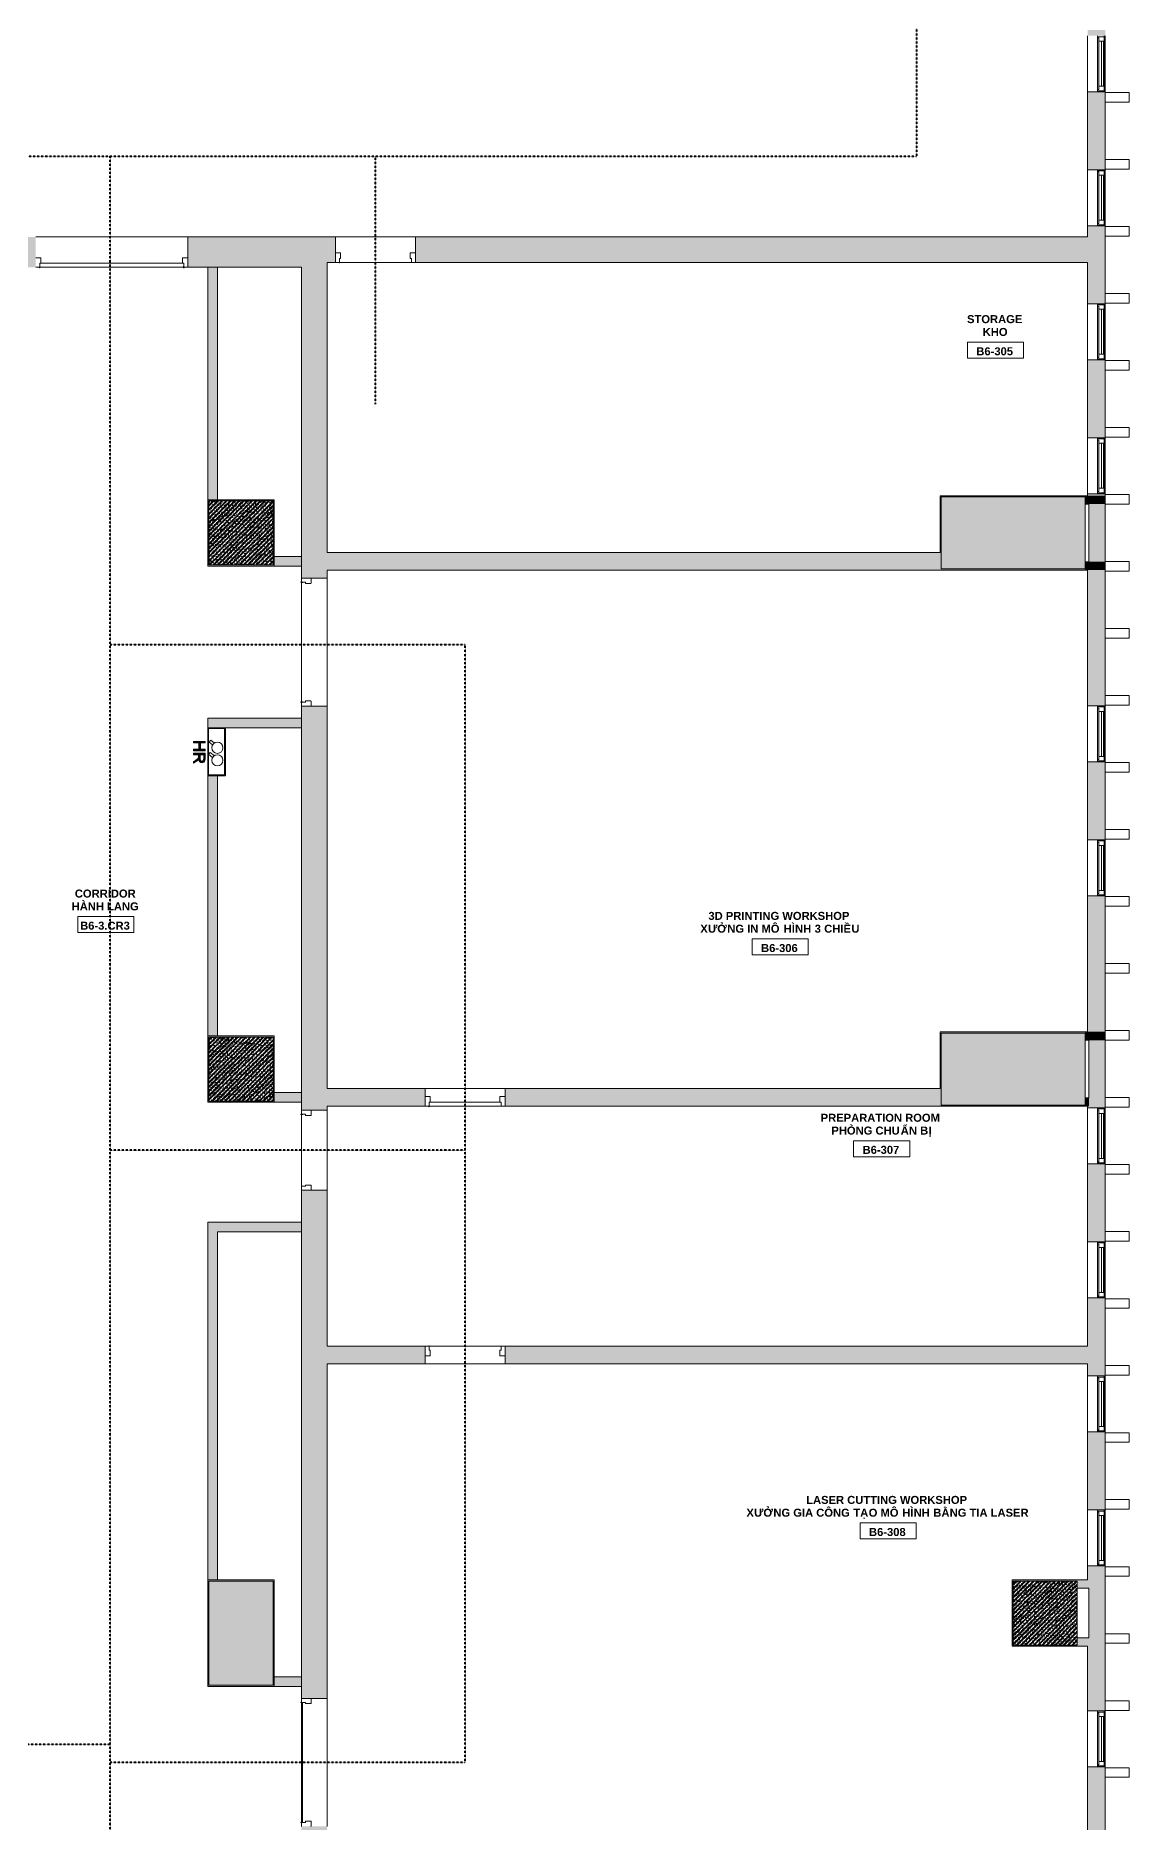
# Model space of a CAD drawing. Header units: millimetres. Extents: x -31340 to 17660, y 19597 to 75297.
# Drawn here: x 3995 to 17660, y 31333 to 53661 of the extents above; entities that cross this region are included whole.
import ezdxf

# ---------------------------------------------------------------- set-up
doc = ezdxf.new("R2010")
doc.units = ezdxf.units.MM
doc.linetypes.add('Dash', pattern=[6.35, 3.175, -3.175])
doc.linetypes.add('dash 1-1', pattern=[2, 1, -1])
for name, color, linetype, lineweight in [('A-AREA-IDEN', 2, 'Continuous', 9), ('A-DETL', 90, 'Continuous', 5), ('A-DOOR', 31, 'Continuous', 5), ('A-FLOR', 192, 'Continuous', 5), ('A-GLAZ', 151, 'Continuous', 5), ('A-GLAZ-CWMG', 51, 'Continuous', 5), ('A-GLAZ-HDLN', 1, 'Dash', 5), ('A-WALL', 113, 'Continuous', 5), ('A-WALL-PATT', 111, 'Continuous', 5), ('P-SANR-FIXT', 6, 'Continuous', 5), ('S-COLS', 52, 'Continuous', 5)]:
    doc.layers.add(name, color=color, linetype=linetype, lineweight=lineweight)
doc.styles.add('Arial_B', font='arialbd.ttf', dxfattribs={"height": 100})
doc.styles.add('Arial_B_1', font='arialbd.ttf', dxfattribs={"height": 100})
pattern_1 = [(50, (0, 0), (63.763904, -5.57885), [6.668, -73.343]), (355, (0, 0), (-12.334876, 66.86951), [5.334, -58.674]), (100.451, (5.314, -0.465), (51.43036, 61.29098), [5.667, -62.332]), (46.184, (0, 17.78), (94.87722, -14.71484), [10.001, -110.014]), (96.636, (7.91, 16.55), (83.09115, 86.5993), [8.5, -93.497]), (351.184, (0, 17.78), (83.09204, 86.59928), [8.001, -88.011]), (21, (8.89, 13.335), (53.064487, -35.792726), [6.667, -73.342]), (326, (8.89, 13.335), (21.63066, 64.46546), [5.334, -58.674]), (71.451, (13.31, 10.35), (74.69646, 28.67237), [5.667, -62.332]), (37.5, (0, 0), (1.080413, 29.594271), [1.676, -56.286, 1.676, -57.887, -58.896]), (37.5, (0, 0), (1.080413, 29.594271), [-117.526, 1.676, -57.22]), (7.5, (0, 0), (23.386368, 35.063507), [1.676, -32.283, 1.676, -54.953, -22.447]), (7.5, (0, 0), (23.386368, 35.063507), [-90.589, 1.676, -20.771]), (327.5, (-19.825, 0), (47.456567, -2.005468), [1.676, -20.549, 1.676, -67.666, -92.011]), (327.5, (-19.825, 0), (47.456567, -2.005468), [-91.567, 1.676, -90.335]), (317.5, (-28.715, 0), (51.844948, 8.89904), [1.676, -27.216, 1.676, -44.374, -65.342]), (317.5, (-28.715, 0), (51.844948, 8.89904), [-74.943, 1.676, -63.665]), (45, (0, 0), (-26.715908, 26.715908), []), (45, (0, 10.89), (-26.715908, 26.715908), [])]

# ---------------------------------------------------------------- blocks, each defined once
blk = doc.blocks.new('M_Concrete-Square-Column - C1 - 800 X 800-V3-3rd Traffic Floor Plan - Pedestrian')
at = {"layer": 'S-COLS'}
h = blk.add_hatch(dxfattribs=at)
h.set_pattern_fill('FP_6', color=256, style=0, pattern_type=2)
h.set_pattern_definition([(50, (-16610.066, -33947), (63.763904, -5.57885), [6.667, -73.342]), (355, (-16610.066, -33947), (-12.33488, 66.86951), [5.334, -58.674]), (100.451, (-16604.75, -33947.465), (51.43036, 61.29098), [5.667, -62.332]), (46.184, (-16610.066, -33929.22), (94.87722, -14.71484), [10.001, -110.014]), (96.636, (-16602.16, -33930.45), (83.09115, 86.5993), [8.5, -93.497]), (351.184, (-16610.07, -33929.22), (83.09204, 86.59928), [8.001, -88.011]), (21, (-16601.176, -33933.665), (53.06449, -35.792726), [6.667, -73.342]), (326, (-16601.176, -33933.665), (21.63066, 64.46546), [5.334, -58.674]), (71.451, (-16596.754, -33936.65), (74.69646, 28.67237), [5.667, -62.332]), (37.5, (-16610.066, -33947), (1.080413, 29.594271), [1.676, -56.286, 1.676, -57.887, -58.896]), (37.5, (-16610.066, -33947), (1.080413, 29.594271), [-117.526, 1.676, -57.22]), (7.5, (-16610.066, -33947), (23.386368, 35.063507), [1.676, -32.283, 1.676, -54.953, -22.447]), (7.5, (-16610.066, -33947), (23.386368, 35.063507), [-90.589, 1.676, -20.771]), (327.5, (-16629.89, -33947), (47.456567, -2.005468), [1.676, -20.549, 1.676, -67.666, -92.012]), (327.5, (-16629.89, -33947), (47.456567, -2.005468), [-91.567, 1.676, -90.335]), (317.5, (-16638.78, -33947), (51.844948, 8.89904), [1.676, -27.216, 1.676, -44.374, -65.341]), (317.5, (-16638.78, -33947), (51.844948, 8.89904), [-74.943, 1.676, -63.665]), (45, (-16610.066, -33947), (-26.716616, 26.716616), []), (45, (-16610.066, -33936.11), (-26.716616, 26.716616), [])])
h.paths.add_polyline_path([(400, -400), (400, 400), (-400, 400), (-400, -400)])
at = {"layer": 'S-COLS', "lineweight": 15}
for p, q in [((400, 400), (-400, 400)), ((-400, 400), (-400, -400)), ((400, -400), (400, 400)), ((-400, -400), (400, -400))]:
    blk.add_line(p, q, dxfattribs=at)
blk = doc.blocks.new('DP3-D103 - DP3-D103-10367628-3rd Traffic Floor Plan - Pedestrian')
at = {"layer": 'A-DOOR'}
for p, q in [((-497, 10), (-438, 10)), ((-435, 7), (-435, -57)), ((435, -57), (435, 7)), ((438, 10), (497, 10)), ((-453, -110), (-497, -110)), ((-450, -63), (-450, -107)), ((-438, -60), (-447, -60)), ((447, -60), (438, -60)), ((447, -94), (447, -113)), ((450, -94), (447, -94)), ((450, -94), (450, -63)), ((450, -108), (450, -94)), ((497, -110), (453, -110))]:
    blk.add_line(p, q, dxfattribs=at)
for centre, radius, start, end in [((-497, 7), 3, 90, 180), ((-497, 7), 3, 90, 180), ((-438, 7), 3, 0, 90), ((-438, 7), 3, 0, 90), ((438, 7), 3, 90, 180), ((438, 7), 3, 90, 180), ((497, 7), 3, 0, 90), ((497, 7), 3, 0, 90), ((-497, -107), 3, 179.9639, 270), ((-497, -107), 3, 179.9639, 218.5508), ((-497, -107), 3, 231.4131, 270), ((-453, -107), 3, 270, 360), ((-453, -107), 3, 270, 0), ((-447, -63), 3, 90, 180), ((-438, -57), 3, 270, 0), ((-438, -57), 3, 270, 0), ((438, -57), 3, 180, 270), ((438, -57), 3, 180, 270), ((447, -63), 3, 0, 90), ((450, -113), 3, 180, 69.3211), ((450, -113), 3, 238.6638, 311.9935), ((450, -113), 3, 238.6638, 311.9935), ((450, -113), 3, 238.6638, 311.9935), ((450, -113), 3, 238.6638, 311.9935), ((450, -113), 3, 238.6638, 311.9935), ((450, -113), 3, 238.6638, 311.9935), ((450, -113), 3, 238.6638, 311.9935), ((453, -107), 3, 180, 270), ((453, -107), 3, 180, 270), ((452, -108), 2.19, 183.0662, 239.0753), ((497, -107), 3, 270, 0.0361), ((497, -107), 3, 270, 308.5869), ((497, -107), 3, 321.4492, 0.0361)]:
    blk.add_arc(centre, radius, start, end, dxfattribs=at)
blk = doc.blocks.new('DP3-D103 - DP3-D103-10367627-3rd Traffic Floor Plan - Pedestrian')
at = {"layer": 'A-DOOR'}
for p, q in [((-453, 110), (-497, 110)), ((-450, 63), (-450, 107)), ((-438, 60), (-447, 60)), ((-435, -7), (-435, 57)), ((435, 57), (435, -7)), ((447, 60), (438, 60)), ((447, 113), (447, 94)), ((447, 94), (450, 94)), ((450, 94), (450, 108)), ((450, 94), (450, 63)), ((497, 110), (453, 110)), ((-497, -10), (-438, -10)), ((438, -10), (497, -10))]:
    blk.add_line(p, q, dxfattribs=at)
for centre, radius, start, end in [((-497, 107), 3, 90, 180.0361), ((-497, 107), 3, 141.4492, 180.0361), ((-497, 107), 3, 90, 128.5869), ((-453, 107), 3, 0, 90), ((-453, 107), 3, 360, 90), ((-447, 63), 3, 180, 270), ((-438, 57), 3, 360, 90), ((-438, 57), 3, 360, 90), ((438, 57), 3, 90, 180), ((438, 57), 3, 90, 180), ((450, 113), 3, 290.6789, 180), ((447, 63), 3, 270, 360), ((450, 113), 3, 48.0065, 121.3362), ((450, 113), 3, 48.0065, 121.3362), ((450, 113), 3, 48.0065, 121.3362), ((450, 113), 3, 48.0065, 121.3362), ((450, 113), 3, 48.0065, 121.3362), ((450, 113), 3, 48.0065, 121.3362), ((450, 113), 3, 48.0065, 121.3362), ((452, 108), 2.19, 120.9247, 176.9338), ((453, 107), 3, 90, 180), ((453, 107), 3, 90, 180), ((497, 107), 3, 359.9639, 90), ((497, 107), 3, 51.4131, 90), ((497, 107), 3, 359.9639, 38.5508), ((-497, -7), 3, 180, 270), ((-497, -7), 3, 180, 270), ((-438, -7), 3, 270, 360), ((-438, -7), 3, 270, 360), ((438, -7), 3, 180, 270), ((438, -7), 3, 180, 270), ((497, -7), 3, 270, 360), ((497, -7), 3, 270, 0)]:
    blk.add_arc(centre, radius, start, end, dxfattribs=at)
blk = doc.blocks.new('DP3-D102 - DP3-D102a-10885542-3rd Traffic Floor Plan - Pedestrian')
at = {"layer": 'A-DOOR'}
for p, q in [((-453, 160), (-497, 160)), ((-497, 40), (-438, 40)), ((-450, 113), (-450, 157)), ((-438, 110), (-447, 110)), ((-435, 43), (-435, 107)), ((435, 107), (435, 43)), ((447, 110), (438, 110)), ((438, 40), (497, 40)), ((447, 163), (447, 144)), ((447, 144), (450, 144)), ((450, 144), (450, 158)), ((450, 144), (450, 113)), ((497, 160), (453, 160))]:
    blk.add_line(p, q, dxfattribs=at)
for centre, radius, start, end in [((-497, 157), 3, 90, 180.0361), ((-497, 157), 3, 141.4492, 180.0361), ((-497, 43), 3, 180, 270), ((-497, 43), 3, 180, 270), ((-497, 157), 3, 90, 128.5869), ((-453, 157), 3, 0, 90), ((-453, 157), 3, 360, 90), ((-447, 113), 3, 180, 270), ((-438, 107), 3, 360, 90), ((-438, 107), 3, 360, 90), ((-438, 43), 3, 270, 360), ((-438, 43), 3, 270, 360), ((438, 107), 3, 90, 180), ((438, 107), 3, 90, 180), ((438, 43), 3, 180, 270), ((438, 43), 3, 180, 270), ((450, 163), 3, 290.6789, 180), ((447, 113), 3, 270, 360), ((450, 163), 3, 48.0065, 121.3362), ((450, 163), 3, 48.0065, 121.3362), ((450, 163), 3, 48.0065, 121.3362), ((450, 163), 3, 48.0065, 121.3362), ((450, 163), 3, 48.0065, 121.3362), ((450, 163), 3, 48.0065, 121.3362), ((450, 163), 3, 48.0065, 121.3362), ((452, 158), 2.19, 120.9247, 176.9338), ((453, 157), 3, 90, 180), ((453, 157), 3, 90, 180), ((497, 157), 3, 359.9639, 90), ((497, 157), 3, 51.4131, 90), ((497, 43), 3, 270, 360), ((497, 43), 3, 270, 0), ((497, 157), 3, 359.9639, 38.5508)]:
    blk.add_arc(centre, radius, start, end, dxfattribs=at)
blk = doc.blocks.new('VGU_CLUSTER_W1A - W2A - W3A - W4 - W5C - W6 - VGU_CLUSTER_W1A-8561551-3rd Traffic Floor Plan - Pedestrian')
at = {"layer": 'A-GLAZ', "lineweight": 9}
for p, q in [((-337, 95), (-350, 95)), ((-350, 12), (-337, 12)), ((-337, 95), (-337, 12)), ((-281, 95), (-337, 95)), ((-337, 12), (-337, 95)), ((-337, 12), (-322, 12)), ((-322, 12), (-322, 28)), ((-322, 28), (-281, 28)), ((-281, 28), (-281, 95)), ((281, 88), (-281, 88)), ((-281, 88), (-281, 63)), ((-281, 63), (281, 63)), ((337, 95), (281, 95)), ((281, 95), (281, 28)), ((281, 63), (281, 88)), ((281, 28), (322, 28)), ((322, 28), (322, 12)), ((322, 12), (337, 12)), ((337, 12), (337, 95)), ((350, 95), (337, 95)), ((337, 95), (337, 12)), ((337, 12), (350, 12))]:
    blk.add_line(p, q, dxfattribs=at)
at = {"layer": 'A-GLAZ'}
for p, q in [((-322, 12), (322, 12)), ((281, 95), (-281, 95)), ((-281, 28), (281, 28))]:
    blk.add_line(p, q, dxfattribs=at)
at = {"layer": 'A-GLAZ-HDLN'}
for p in [(-13, 12), (13, 12)]:
    blk.add_line(p, (0, 12), dxfattribs=at)
blk = doc.blocks.new('DP3-DF203 - DP3-DF203a-10885531-3rd Traffic Floor Plan - Pedestrian')
at = {"layer": 'A-DOOR'}
for p, q in [((-797, -40), (-738, -40)), ((-753, -160), (-797, -160)), ((-750, -113), (-750, -144)), ((-747, -144), (-750, -144)), ((-750, -144), (-750, -158)), ((-738, -110), (-747, -110)), ((-747, -163), (-747, -144)), ((-735, -43), (-735, -107)), ((735, -107), (735, -43)), ((738, -40), (797, -40)), ((747, -110), (738, -110)), ((747, -144), (747, -163)), ((750, -144), (747, -144)), ((750, -144), (750, -113)), ((750, -158), (750, -144)), ((797, -160), (753, -160))]:
    blk.add_line(p, q, dxfattribs=at)
for centre, radius, start, end in [((-797, -43), 3, 90, 180), ((-797, -43), 3, 90, 180), ((-797, -157), 3, 179.9639, 270), ((-797, -157), 3, 179.9639, 218.5508), ((-797, -157), 3, 231.4131, 270), ((-753, -157), 3, 270, 360), ((-753, -157), 3, 270, 0), ((-750, -163), 3, 110.6789, 360), ((-750, -163), 3, 228.0065, 301.3362), ((-750, -163), 3, 228.0065, 301.3362), ((-750, -163), 3, 228.0065, 301.3362), ((-750, -163), 3, 228.0065, 301.3362), ((-750, -163), 3, 228.0065, 301.3362), ((-750, -163), 3, 228.0065, 301.3362), ((-750, -163), 3, 228.0065, 301.3362), ((-752, -158), 2.19, 300.9247, 356.9338), ((-747, -113), 3, 90, 180), ((-738, -43), 3, 0, 90), ((-738, -43), 3, 0, 90), ((-738, -107), 3, 270, 0), ((-738, -107), 3, 270, 0), ((738, -43), 3, 90, 180), ((738, -43), 3, 90, 180), ((738, -107), 3, 180, 270), ((738, -107), 3, 180, 270), ((747, -113), 3, 0, 90), ((750, -163), 3, 180, 69.3211), ((750, -163), 3, 238.6638, 311.9935), ((750, -163), 3, 238.6638, 311.9935), ((750, -163), 3, 238.6638, 311.9935), ((750, -163), 3, 238.6638, 311.9935), ((750, -163), 3, 238.6638, 311.9935), ((750, -163), 3, 238.6638, 311.9935), ((750, -163), 3, 238.6638, 311.9935), ((753, -157), 3, 180, 270), ((753, -157), 3, 180, 270), ((752, -158), 2.19, 183.0662, 239.0753), ((797, -43), 3, 0, 90), ((797, -43), 3, 0, 90), ((797, -157), 3, 270, 0.0361), ((797, -157), 3, 270, 308.5869), ((797, -157), 3, 321.4492, 0.0361)]:
    blk.add_arc(centre, radius, start, end, dxfattribs=at)
blk = doc.blocks.new('DP3-DF104 - DP3-DF104a-10885532-3rd Traffic Floor Plan - Pedestrian')
at = {"layer": 'A-DOOR'}
for p, q in [((-453, 160), (-497, 160)), ((-497, 40), (-438, 40)), ((-450, 113), (-450, 157)), ((-438, 110), (-447, 110)), ((-435, 43), (-435, 107)), ((435, 107), (435, 43)), ((447, 110), (438, 110)), ((438, 40), (497, 40)), ((447, 163), (447, 144)), ((447, 144), (450, 144)), ((450, 144), (450, 158)), ((450, 144), (450, 113)), ((497, 160), (453, 160))]:
    blk.add_line(p, q, dxfattribs=at)
for centre, radius, start, end in [((-497, 157), 3, 90, 180.0361), ((-497, 157), 3, 141.4492, 180.0361), ((-497, 43), 3, 180, 270), ((-497, 43), 3, 180, 270), ((-497, 157), 3, 90, 128.5869), ((-453, 157), 3, 0, 90), ((-453, 157), 3, 360, 90), ((-447, 113), 3, 180, 270), ((-438, 107), 3, 360, 90), ((-438, 107), 3, 360, 90), ((-438, 43), 3, 270, 360), ((-438, 43), 3, 270, 360), ((438, 107), 3, 90, 180), ((438, 107), 3, 90, 180), ((438, 43), 3, 180, 270), ((438, 43), 3, 180, 270), ((450, 163), 3, 290.6789, 180), ((447, 113), 3, 270, 360), ((450, 163), 3, 48.0065, 121.3362), ((450, 163), 3, 48.0065, 121.3362), ((450, 163), 3, 48.0065, 121.3362), ((450, 163), 3, 48.0065, 121.3362), ((450, 163), 3, 48.0065, 121.3362), ((450, 163), 3, 48.0065, 121.3362), ((450, 163), 3, 48.0065, 121.3362), ((452, 158), 2.19, 120.9247, 176.9338), ((453, 157), 3, 90, 180), ((453, 157), 3, 90, 180), ((497, 157), 3, 359.9639, 90), ((497, 157), 3, 51.4131, 90), ((497, 43), 3, 270, 360), ((497, 43), 3, 270, 0), ((497, 157), 3, 359.9639, 38.5508)]:
    blk.add_arc(centre, radius, start, end, dxfattribs=at)
blk = doc.blocks.new('DP3-DF602 - DP3-DF602b-10885535-3rd Traffic Floor Plan - Pedestrian')
at = {"layer": 'A-DOOR'}
for p, q in [((-901, 190), (-950, 190)), ((-950, 70), (-885, 70)), ((-900, 188), (-900, 174)), ((-900, 174), (-897, 174)), ((-900, 140), (-900, 174)), ((-885, 140), (-900, 140)), ((-897, 174), (-897, 193)), ((-885, 70), (-885, 140)), ((900, 140), (885, 140)), ((885, 140), (885, 70)), ((885, 70), (950, 70)), ((897, 193), (897, 174)), ((897, 174), (900, 174)), ((900, 174), (900, 188)), ((900, 174), (900, 140)), ((950, 190), (901, 190))]:
    blk.add_line(p, q, dxfattribs=at)
for centre, radius, start, end in [((-900, 193), 3, 0, 249.3211), ((-900, 193), 3, 58.6638, 131.9935), ((-900, 193), 3, 58.6638, 131.9935), ((-900, 193), 3, 58.6638, 131.9935), ((-900, 193), 3, 58.6638, 131.9935), ((-900, 193), 3, 58.6638, 131.9935), ((-900, 193), 3, 58.6638, 131.9935), ((-900, 193), 3, 58.6638, 131.9935), ((-902, 188), 2.19, 3.0662, 59.0753), ((900, 193), 3, 290.6789, 180), ((900, 193), 3, 48.0065, 121.3362), ((900, 193), 3, 48.0065, 121.3362), ((900, 193), 3, 48.0065, 121.3362), ((900, 193), 3, 48.0065, 121.3362), ((900, 193), 3, 48.0065, 121.3362), ((900, 193), 3, 48.0065, 121.3362), ((900, 193), 3, 48.0065, 121.3362), ((902, 188), 2.19, 120.9247, 176.9338)]:
    blk.add_arc(centre, radius, start, end, dxfattribs=at)
blk = doc.blocks.new('HR AM TUONG 12 - HR-11245544-3rd Traffic Floor Plan - Pedestrian')
at = {"layer": 'P-SANR-FIXT'}
h = blk.add_hatch(color=256, dxfattribs=at)
h.paths.add_polyline_path([(-18, 240), (6, 200), (21, 181), (32, 173), (13, 168), (1, 159), (-7, 146), (-9, 132), (-8, 121), (-3, 110), (4, 101), (13, 96), (42, 92), (106, 92), (106, 240), (88, 240), (88, 175), (65, 175), (55, 176), (46, 179), (36, 189), (21, 211), (3, 240)])
h.paths.add_polyline_path([(9, 133), (13, 146), (25, 154), (46, 157), (88, 157), (88, 110), (42, 110), (27, 112), (17, 117), (11, 124), (9, 132)])
blk.add_hatch(color=256, dxfattribs=at).paths.add_polyline_path([(138, 92), (157, 92), (157, 152), (235, 152), (235, 92), (254, 92), (254, 240), (235, 240), (235, 170), (157, 170), (157, 240), (138, 240), (138, 152)])
at = {"layer": 'P-SANR-FIXT', "color": 7}
for p, q in [((3, 240), (-18, 240)), ((-18, 240), (6, 200)), ((22, 209), (3, 240)), ((106, 240), (88, 240)), ((88, 240), (88, 175)), ((106, 92), (106, 240)), ((157, 240), (138, 240)), ((138, 240), (138, 92)), ((157, 170), (157, 240)), ((254, 240), (235, 240)), ((235, 240), (235, 170)), ((254, 92), (254, 240)), ((-175, 60), (-175, -160)), ((-175, 60), (425, 60)), ((-175, -160), (-175, 60)), ((-165, -150), (-165, 50)), ((-165, 50), (415, 50)), ((-7, 147), (-9, 132)), ((-9, 132), (-8, 121)), ((-8, 121), (-3, 110)), ((1, 159), (-7, 147)), ((-3, 110), (4, 101)), ((13, 168), (1, 159)), ((4, 101), (13, 96)), ((6, 200), (21, 181)), ((9, 133), (13, 146)), ((11, 124), (9, 133)), ((17, 117), (11, 124)), ((32, 173), (13, 168)), ((13, 146), (25, 154)), ((13, 96), (42, 92)), ((27, 112), (17, 117)), ((21, 181), (32, 173)), ((36, 189), (22, 209)), ((25, 154), (46, 157)), ((42, 110), (27, 112)), ((46, 179), (36, 189)), ((88, 110), (42, 110)), ((42, 92), (106, 92)), ((55, 176), (46, 179)), ((46, 157), (88, 157)), ((54, -1), (95, 49)), ((65, 175), (55, 176)), ((88, 175), (65, 175)), ((76, -22), (118, 30)), ((88, 157), (88, 110)), ((118, 30), (95, 49)), ((138, 92), (157, 92)), ((235, 170), (157, 170)), ((157, 92), (157, 152)), ((157, 152), (235, 152)), ((212, -1), (246, 41)), ((233, -22), (269, 21)), ((235, 152), (235, 92)), ((235, 92), (254, 92)), ((269, 21), (246, 41)), ((415, 50), (415, -150)), ((425, -160), (425, 60)), ((425, 60), (425, -160)), ((-175, -160), (425, -160)), ((425, -160), (-175, -160)), ((415, -150), (-165, -150))]:
    blk.add_line(p, q, dxfattribs=at)
for centre in [(18, -60), (175, -60)]:
    blk.add_circle(centre, 70, dxfattribs=at)
blk = doc.blocks.new('Room Tag - Room Tag-8377849-3rd Traffic Floor Plan - Pedestrian')
at = {"layer": 'A-AREA-IDEN'}
for p, q in [((-7, -0.80625), (-7, -4.80625)), ((-7, -0.80625), (7, -0.80625)), ((7, -0.80625), (7, -4.80625)), ((-7, -4.80625), (7, -4.80625))]:
    blk.add_line(p, q, dxfattribs=at)

msp = doc.modelspace()

# ---------------------------------------------------------------- hatches: boundary and pattern name
at = {"layer": 'A-WALL-PATT'}
h = msp.add_hatch(color=256, dxfattribs=at)
h.paths.add_polyline_path([(17140, 47912), (17360, 47912), (17360, 47936), (17140, 47936), (17140, 47935)])
h.paths.add_polyline_path([(17360, 48636), (17360, 49611), (17140, 49611), (17140, 48636)])
h.paths.add_polyline_path([(17140, 50311), (17360, 50311), (17360, 51286), (17140, 51286), (17140, 50827)])
h.paths.add_polyline_path([(17140, 51986), (17360, 51986), (17360, 52961), (17140, 52961), (17140, 52626)])
h.paths.add_polyline_path([(17140, 53661), (17360, 53661), (17360, 53732), (17140, 53732)])
h = msp.add_hatch(color=256, dxfattribs=at)
h.paths.add_polyline_path([(3995, 50767), (3995, 51147), (-3174, 51147), (-3174, 50767), (3745, 50767)])
h.paths.add_polyline_path([(7315, 50767), (7315, 51147), (5895, 51147), (5895, 50767), (7057, 50767)])
h = msp.add_hatch(color=256, dxfattribs=at)
h.paths.add_polyline_path([(15151, 50827), (17140, 50827), (17140, 51147), (8740, 51147), (8740, 50827), (12838, 50827)])
h.paths.add_polyline_path([(7635, 50827), (7740, 50827), (7740, 51147), (7315, 51147), (7315, 50827)])
for points in [[(6265, 47862), (6265, 50767), (6145, 50767), (6145, 47862)], [(6160, 47847), (6975, 47847), (6975, 47862), (6145, 47862), (6145, 47847)], [(6160, 47032), (6160, 47847), (6145, 47847), (6145, 47032)], [(6975, 47032), (6975, 47847), (6960, 47847), (6960, 47032)], [(15310, 47897), (17110, 47897), (17110, 47912), (15295, 47912), (15295, 47897)], [(15310, 46982), (15310, 47897), (15295, 47897), (15295, 46982)], [(17155, 47807), (17360, 47807), (17360, 47912), (17110, 47912), (17110, 47807), (17140, 47807)], [(17360, 47807), (17155, 47807), (17155, 47087), (17360, 47087)], [(7315, 47032), (7315, 47152), (6975, 47152), (6975, 47032), (7057, 47032)], [(15151, 46982), (15295, 46982), (15295, 47202), (7635, 47202), (7635, 46982), (12838, 46982)], [(6960, 47047), (6160, 47047), (6160, 47032), (6960, 47032)], [(17110, 46982), (17110, 46997), (15310, 46997), (15310, 46982)], [(17140, 46982), (17360, 46982), (17360, 47087), (17110, 47087), (17110, 46982)], [(7057, 45012), (7315, 45012), (7315, 45132), (6265, 45132), (6265, 45012), (6365, 45012)], [(6145, 41147), (6975, 41147), (6975, 41162), (6145, 41162)], [(6160, 40332), (6160, 41147), (6145, 41147), (6145, 40332)], [(6975, 40332), (6975, 41147), (6960, 41147), (6960, 40332)], [(15310, 41197), (17110, 41197), (17110, 41212), (15295, 41212), (15295, 41197)], [(15295, 40282), (15310, 40282), (15310, 41197), (15295, 41197), (15295, 40297)], [(17155, 41107), (17360, 41107), (17360, 41212), (17110, 41212), (17110, 41107), (17140, 41107)], [(17360, 40282), (17360, 41107), (17155, 41107), (17155, 40282)], [(6975, 40332), (7315, 40332), (7315, 40452), (6975, 40452)], [(6960, 40347), (6160, 40347), (6160, 40332), (6960, 40332)], [(17110, 40297), (15310, 40297), (15310, 40282), (17110, 40282)], [(17155, 40282), (17155, 40387), (17110, 40387), (17110, 40282), (17140, 40282)], [(6265, 34362), (6265, 38832), (6145, 38832), (6145, 34362)], [(7315, 38712), (7315, 38832), (6265, 38832), (6265, 38712)], [(6960, 34347), (6975, 34347), (6975, 34362), (6145, 34362), (6145, 34347), (6160, 34347)], [(6160, 33032), (6160, 34347), (6145, 34347), (6145, 33032)], [(6975, 33032), (6975, 34347), (6960, 34347), (6960, 33032)], [(16210, 34347), (17010, 34347), (17010, 34362), (16195, 34362), (16195, 34347)], [(16195, 33532), (16210, 33532), (16210, 34347), (16195, 34347), (16195, 33547)], [(17360, 34257), (17360, 34362), (17010, 34362), (17010, 34257), (17155, 34257)], [(17155, 33637), (17360, 33637), (17360, 34257), (17155, 34257), (17155, 33862)], [(17010, 33532), (17010, 33547), (16210, 33547), (16210, 33532)], [(17140, 33532), (17360, 33532), (17360, 33637), (17010, 33637), (17010, 33532)], [(6960, 33047), (6160, 33047), (6160, 33032), (6960, 33032)], [(7057, 33032), (7315, 33032), (7315, 33152), (6975, 33152), (6975, 33032)]]:
    msp.add_hatch(color=256, dxfattribs=at).paths.add_polyline_path(points)
h = msp.add_hatch(color=256, dxfattribs=at)
h.paths.add_polyline_path([(7635, 30917), (7635, 31282), (7315, 31282), (7315, 30917)])
h.paths.add_polyline_path([(7635, 32882), (7635, 39232), (7315, 39232), (7315, 32882)])
h.paths.add_polyline_path([(7315, 40232), (7635, 40232), (7635, 45282), (7315, 45282), (7315, 40282)])
h.paths.add_polyline_path([(7315, 46882), (7635, 46882), (7635, 50827), (7315, 50827), (7315, 46982)])
h = msp.add_hatch(color=256, dxfattribs=at)
h.paths.add_polyline_path([(17360, 41212), (17360, 42911), (17140, 42911), (17140, 41212)])
h.paths.add_polyline_path([(17140, 43611), (17360, 43611), (17360, 44586), (17140, 44586), (17140, 44417)])
h.paths.add_polyline_path([(17140, 45286), (17360, 45286), (17360, 46982), (17140, 46982), (17140, 46762)])
h = msp.add_hatch(color=256, dxfattribs=at)
h.paths.add_polyline_path([(6265, 41162), (6265, 44412), (6145, 44412), (6145, 41162)])
h.paths.add_polyline_path([(6265, 45012), (6265, 45132), (6145, 45132), (6145, 45012)])
h = msp.add_hatch(color=256, dxfattribs=at)
h.paths.add_polyline_path([(15295, 40282), (15295, 40502), (9860, 40502), (9860, 40282), (15151, 40282)])
h.paths.add_polyline_path([(8860, 40282), (8860, 40502), (7635, 40502), (7635, 40282), (8791, 40282)])
h = msp.add_hatch(color=256, dxfattribs=at)
h.paths.add_polyline_path([(17360, 34362), (17360, 34536), (17140, 34536), (17140, 34362)])
h.paths.add_polyline_path([(17140, 35236), (17360, 35236), (17360, 36211), (17140, 36211)])
h.paths.add_polyline_path([(17360, 36911), (17360, 37886), (17140, 37886), (17140, 36911)])
h.paths.add_polyline_path([(17360, 38586), (17360, 39561), (17140, 39561), (17140, 38586)])
h.paths.add_polyline_path([(17360, 40261), (17360, 40282), (17140, 40282), (17140, 40261), (17155, 40261)])
h = msp.add_hatch(color=256, dxfattribs=at)
h.paths.add_polyline_path([(15151, 37062), (17140, 37062), (17140, 37282), (9860, 37282), (9860, 37062), (12838, 37062)])
h.paths.add_polyline_path([(8213, 37062), (8860, 37062), (8860, 37282), (7635, 37282), (7635, 37062)])
h = msp.add_hatch(color=256, dxfattribs=at)
h.paths.add_polyline_path([(17155, 27762), (17360, 27762), (17360, 27836), (17140, 27836), (17140, 27762)])
h.paths.add_polyline_path([(17140, 28536), (17360, 28536), (17360, 29511), (17140, 29511)])
h.paths.add_polyline_path([(17360, 30211), (17360, 32024), (17140, 32024), (17140, 30211)])
h.paths.add_polyline_path([(17140, 32724), (17360, 32724), (17360, 33532), (17140, 33532)])
at = {"layer": 'S-COLS'}
h = msp.add_hatch(dxfattribs=at)
h.set_pattern_fill('FP_1', color=256, style=0, pattern_type=2)
h.set_pattern_definition(pattern_1)
h.paths.add_polyline_path([(6960, 47047), (6960, 47847), (6160, 47847), (6160, 47047)])
h = msp.add_hatch(dxfattribs=at)
h.set_pattern_fill('FP_1', color=256, style=0, pattern_type=2)
h.set_pattern_definition(pattern_1)
h.paths.add_polyline_path([(17110, 46997), (17110, 47897), (15310, 47897), (15310, 46997)])
h = msp.add_hatch(dxfattribs=at)
h.set_pattern_fill('FP_1', color=256, style=0, pattern_type=2)
h.set_pattern_definition(pattern_1)
h.paths.add_polyline_path([(6160, 40347), (6960, 40347), (6960, 41147), (6160, 41147), (6160, 40899)])
h = msp.add_hatch(dxfattribs=at)
h.set_pattern_fill('FP_1', color=256, style=0, pattern_type=2)
h.set_pattern_definition(pattern_1)
h.paths.add_polyline_path([(17110, 40297), (17110, 41197), (15310, 41197), (15310, 40297)])
h = msp.add_hatch(dxfattribs=at)
h.set_pattern_fill('FP_1', color=256, style=0, pattern_type=2)
h.set_pattern_definition(pattern_1)
h.paths.add_polyline_path([(6960, 33047), (6960, 34347), (6160, 34347), (6160, 33047)])

# ---------------------------------------------------------------- linework, layer by layer
at = {"layer": 'A-DETL', "linetype": 'dash 1-1', "lineweight": 40}
for p, q in [((15000, 69957), (15000, 52157)), ((-4475, 52157), (15000, 52157)), ((4925, 24757), (4925, 52157)), ((8235, 52157), (8235, 49057)), ((9360, 46047), (4925, 46047)), ((9360, 32085), (9360, 46047)), ((9360, 39732), (4925, 39732)), ((4925, 32305), (-25155, 32305)), ((4925, 32085), (9360, 32085))]:
    msp.add_line(p, q, dxfattribs=at)
at = {"layer": 'A-FLOR'}
for p, q in [((5830, 50817), (4060, 50817)), ((8860, 40502), (9860, 40502)), ((9798, 40332), (8922, 40332)), ((7330, 31335), (7330, 32829))]:
    msp.add_line(p, q, dxfattribs=at)
at = {"layer": 'A-GLAZ-CWMG'}
for p, q in [((17360, 52952), (17360, 52832)), ((17660, 52952), (17360, 52952)), ((17660, 52832), (17660, 52952)), ((17360, 52832), (17660, 52832)), ((17360, 52115), (17360, 51995)), ((17660, 52115), (17360, 52115)), ((17660, 51995), (17660, 52115)), ((17360, 51995), (17660, 51995)), ((17360, 51277), (17360, 51157)), ((17660, 51277), (17360, 51277)), ((17360, 51157), (17660, 51157)), ((17660, 51157), (17660, 51277)), ((17360, 50440), (17360, 50320)), ((17660, 50440), (17360, 50440)), ((17360, 50320), (17660, 50320)), ((17660, 50320), (17660, 50440)), ((17360, 49602), (17360, 49482)), ((17660, 49602), (17360, 49602)), ((17660, 49482), (17660, 49602)), ((17360, 49482), (17660, 49482)), ((17360, 48765), (17360, 48645)), ((17660, 48765), (17360, 48765)), ((17660, 48645), (17660, 48765)), ((17360, 48645), (17660, 48645)), ((17360, 47927), (17360, 47807)), ((17660, 47927), (17360, 47927)), ((17360, 47807), (17660, 47807)), ((17660, 47807), (17660, 47927)), ((17360, 47090), (17360, 46970)), ((17660, 47090), (17360, 47090)), ((17360, 46970), (17660, 46970)), ((17660, 46970), (17660, 47090)), ((17360, 46252), (17360, 46132)), ((17660, 46252), (17360, 46252)), ((17660, 46132), (17660, 46252)), ((17360, 46132), (17660, 46132)), ((17360, 45415), (17360, 45295)), ((17660, 45415), (17360, 45415)), ((17660, 45295), (17660, 45415)), ((17360, 45295), (17660, 45295)), ((17360, 44577), (17360, 44457)), ((17660, 44577), (17360, 44577)), ((17360, 44457), (17660, 44457)), ((17660, 44457), (17660, 44577)), ((17360, 43740), (17360, 43620)), ((17660, 43740), (17360, 43740)), ((17360, 43620), (17660, 43620)), ((17660, 43620), (17660, 43740)), ((17360, 42902), (17360, 42782)), ((17660, 42902), (17360, 42902)), ((17660, 42782), (17660, 42902)), ((17360, 42782), (17660, 42782)), ((17360, 42065), (17360, 41945)), ((17660, 42065), (17360, 42065)), ((17660, 41945), (17660, 42065)), ((17360, 41945), (17660, 41945)), ((17360, 41227), (17360, 41107)), ((17660, 41227), (17360, 41227)), ((17360, 41107), (17660, 41107)), ((17660, 41107), (17660, 41227)), ((17360, 40390), (17360, 40270)), ((17660, 40390), (17360, 40390)), ((17360, 40270), (17660, 40270)), ((17660, 40270), (17660, 40390)), ((17360, 39552), (17360, 39432)), ((17660, 39552), (17360, 39552)), ((17660, 39432), (17660, 39552)), ((17360, 39432), (17660, 39432)), ((17360, 38715), (17360, 38595)), ((17660, 38715), (17360, 38715)), ((17660, 38595), (17660, 38715)), ((17360, 38595), (17660, 38595)), ((17360, 37877), (17360, 37757)), ((17660, 37877), (17360, 37877)), ((17360, 37757), (17660, 37757)), ((17660, 37757), (17660, 37877)), ((17360, 37040), (17360, 36920)), ((17660, 37040), (17360, 37040)), ((17360, 36920), (17660, 36920)), ((17660, 36920), (17660, 37040)), ((17360, 36202), (17360, 36082)), ((17660, 36202), (17360, 36202)), ((17660, 36082), (17660, 36202)), ((17360, 36082), (17660, 36082)), ((17360, 35365), (17360, 35245)), ((17660, 35365), (17360, 35365)), ((17660, 35245), (17660, 35365)), ((17360, 35245), (17660, 35245)), ((17360, 34527), (17360, 34407)), ((17660, 34527), (17360, 34527)), ((17360, 34407), (17660, 34407)), ((17660, 34407), (17660, 34527)), ((17360, 33690), (17360, 33570)), ((17660, 33690), (17360, 33690)), ((17360, 33570), (17660, 33570)), ((17660, 33570), (17660, 33690)), ((17360, 32852), (17360, 32732)), ((17660, 32852), (17360, 32852)), ((17660, 32732), (17660, 32852)), ((17360, 32732), (17660, 32732)), ((17360, 32015), (17360, 31895)), ((17660, 32015), (17360, 32015)), ((17660, 31895), (17660, 32015)), ((17360, 31895), (17660, 31895))]:
    msp.add_line(p, q, dxfattribs=at)
at = {"layer": 'A-WALL'}
for p, q in [((17140, 52961), (17140, 53661)), ((17360, 53661), (17360, 52961)), ((17140, 51286), (17140, 51986)), ((17360, 51986), (17360, 51286)), ((3995, 51147), (5895, 51147)), ((7740, 51147), (8740, 51147)), ((5842, 50767), (4048, 50767)), ((7743, 50827), (7740, 50827)), ((7789, 50827), (7787, 50827)), ((8693, 50827), (7793, 50827)), ((8740, 50827), (8737, 50827)), ((17140, 49611), (17140, 50311)), ((17360, 50311), (17360, 49611)), ((17140, 47936), (17140, 48636)), ((17360, 48636), (17360, 47936)), ((7315, 46879), (7315, 46882)), ((7315, 46833), (7315, 46835)), ((7315, 45335), (7315, 46829)), ((7635, 46882), (7635, 45282)), ((7315, 45329), (7315, 45331)), ((7315, 45282), (7315, 45285)), ((17140, 44586), (17140, 45286)), ((17360, 45286), (17360, 44586)), ((17140, 42911), (17140, 43611)), ((17360, 43611), (17360, 42911)), ((7315, 40229), (7315, 40232)), ((7635, 40232), (7635, 39232)), ((8863, 40282), (8860, 40282)), ((8909, 40282), (8907, 40282)), ((9813, 40282), (8913, 40282)), ((9860, 40282), (9857, 40282)), ((17140, 39561), (17140, 40261)), ((17360, 40261), (17360, 39561)), ((7315, 40183), (7315, 40185)), ((7315, 39279), (7315, 40179)), ((7315, 39232), (7315, 39235)), ((17140, 37886), (17140, 38586)), ((17360, 38586), (17360, 37886)), ((8860, 37282), (8863, 37282)), ((8907, 37282), (8909, 37282)), ((8913, 37282), (9813, 37282)), ((9857, 37282), (9860, 37282)), ((9860, 37062), (8860, 37062)), ((17140, 36211), (17140, 36911)), ((17360, 36911), (17360, 36211)), ((17140, 34536), (17140, 35236)), ((17360, 35236), (17360, 34536)), ((7315, 32879), (7315, 32882)), ((7315, 32833), (7315, 32835)), ((7315, 31335), (7315, 32829)), ((7635, 32882), (7635, 31282)), ((17140, 32024), (17140, 32724)), ((17360, 32724), (17360, 32024))]:
    msp.add_line(p, q, dxfattribs=at)
at = {"layer": 'A-WALL', "lineweight": 15}
for p, q in [((17140, 52961), (17140, 51986)), ((17360, 52961), (17140, 52961)), ((17360, 51986), (17360, 52961)), ((17140, 51986), (17360, 51986)), ((7740, 51147), (5895, 51147)), ((5895, 51147), (5895, 50767)), ((7740, 50827), (7740, 51147)), ((17140, 51147), (8740, 51147)), ((8740, 51147), (8740, 50827)), ((17140, 51286), (17140, 51147)), ((17360, 51286), (17140, 51286)), ((17360, 50311), (17360, 51286)), ((5895, 50767), (7315, 50767)), ((6145, 50767), (6145, 47032)), ((6265, 47862), (6265, 50767)), ((7315, 50767), (7315, 46882)), ((7635, 47202), (7635, 50827)), ((7635, 50827), (7740, 50827)), ((8740, 50827), (17140, 50827)), ((17140, 50827), (17140, 50311)), ((17140, 50311), (17360, 50311)), ((17140, 49611), (17140, 48636)), ((17360, 49611), (17140, 49611)), ((17360, 48636), (17360, 49611)), ((17140, 48636), (17360, 48636)), ((6145, 47862), (6975, 47862)), ((6160, 47847), (6960, 47847)), ((6160, 47047), (6160, 47847)), ((6960, 47847), (6960, 47047)), ((6975, 47032), (6975, 47862)), ((17140, 47912), (15295, 47912)), ((15295, 47912), (15295, 47202)), ((15310, 47897), (17110, 47897)), ((15310, 46997), (15310, 47897)), ((17110, 47897), (17110, 47807)), ((17110, 47807), (17155, 47807)), ((17140, 47936), (17140, 47912)), ((17360, 47936), (17140, 47936)), ((17155, 47807), (17155, 47087)), ((17360, 45286), (17360, 47936)), ((7315, 47152), (6975, 47152)), ((15295, 47202), (7635, 47202)), ((6145, 47032), (6975, 47032)), ((6960, 47047), (6160, 47047)), ((6975, 47032), (7315, 47032)), ((7635, 46882), (7635, 46982)), ((7635, 46982), (17140, 46982)), ((17110, 46997), (15310, 46997)), ((17155, 47087), (17110, 47087)), ((17110, 47087), (17110, 46997)), ((17140, 46982), (17140, 45286)), ((7315, 46882), (7635, 46882)), ((6145, 45132), (6145, 45012)), ((7315, 45132), (6145, 45132)), ((7315, 45282), (7315, 40232)), ((7635, 45282), (7315, 45282)), ((7635, 40502), (7635, 45282)), ((17140, 45286), (17360, 45286)), ((6365, 45012), (7315, 45012)), ((17140, 44586), (17140, 43611)), ((17360, 44586), (17140, 44586)), ((17360, 43611), (17360, 44586)), ((6145, 44412), (6145, 40332)), ((6265, 41162), (6265, 44412)), ((17140, 43611), (17360, 43611)), ((17140, 42911), (17140, 41212)), ((17360, 42911), (17140, 42911)), ((17360, 40261), (17360, 42911)), ((6145, 41162), (6975, 41162)), ((6160, 41147), (6960, 41147)), ((6160, 40347), (6160, 41147)), ((6960, 41147), (6960, 40347)), ((6975, 40332), (6975, 41162)), ((17140, 41212), (15295, 41212)), ((15295, 41212), (15295, 40502)), ((15310, 41197), (17110, 41197)), ((15310, 40297), (15310, 41197)), ((17110, 41197), (17110, 41107)), ((17110, 41107), (17155, 41107)), ((17155, 41107), (17155, 40387)), ((7315, 40452), (6975, 40452)), ((8860, 40502), (7635, 40502)), ((8860, 40282), (8860, 40502)), ((15295, 40502), (9860, 40502)), ((9860, 40502), (9860, 40282)), ((6145, 40332), (6975, 40332)), ((6960, 40347), (6160, 40347)), ((6975, 40332), (7315, 40332)), ((7315, 40232), (7635, 40232)), ((7635, 40232), (7635, 40282)), ((7635, 40282), (8860, 40282)), ((9860, 40282), (17140, 40282)), ((17110, 40297), (15310, 40297)), ((17155, 40387), (17110, 40387)), ((17110, 40387), (17110, 40297)), ((17140, 40282), (17140, 40261)), ((17140, 40261), (17360, 40261)), ((17140, 39561), (17140, 38586)), ((17360, 39561), (17140, 39561)), ((17360, 38586), (17360, 39561)), ((7315, 39232), (7315, 32882)), ((7635, 39232), (7315, 39232)), ((7635, 37282), (7635, 39232)), ((6145, 38832), (6145, 34362)), ((7315, 38832), (6145, 38832)), ((6265, 34362), (6265, 38712)), ((6265, 38712), (7315, 38712)), ((17140, 38586), (17360, 38586)), ((17140, 37886), (17140, 37282)), ((17360, 37886), (17140, 37886)), ((17360, 36911), (17360, 37886)), ((8860, 37282), (7635, 37282)), ((8860, 37062), (8860, 37282)), ((17140, 37282), (9860, 37282)), ((9860, 37282), (9860, 37062)), ((7635, 32882), (7635, 37062)), ((7635, 37062), (8860, 37062)), ((9860, 37062), (17140, 37062)), ((17140, 37062), (17140, 36911)), ((17140, 36911), (17360, 36911)), ((17140, 36211), (17140, 35236)), ((17360, 36211), (17140, 36211)), ((17360, 35236), (17360, 36211)), ((17140, 35236), (17360, 35236)), ((17140, 34536), (17140, 34362)), ((17360, 34536), (17140, 34536)), ((17360, 32724), (17360, 34536)), ((6145, 34362), (6265, 34362)), ((6975, 34362), (6145, 34362)), ((6145, 34362), (6145, 33032)), ((6160, 34347), (6960, 34347)), ((6160, 33047), (6160, 34347)), ((6960, 34347), (6960, 33047)), ((6975, 33032), (6975, 34362)), ((17140, 34362), (16195, 34362)), ((16195, 34362), (16195, 33532)), ((17010, 34257), (17155, 34257)), ((17155, 34257), (17155, 33637)), ((16195, 33532), (17140, 33532)), ((17155, 33637), (17010, 33637)), ((17140, 33532), (17140, 32724)), ((6960, 33047), (6160, 33047)), ((7315, 33152), (6975, 33152)), ((6145, 33032), (7315, 33032)), ((7315, 32882), (7635, 32882)), ((17140, 32724), (17360, 32724)), ((17140, 32024), (17140, 30917)), ((17360, 32024), (17140, 32024)), ((17360, 30211), (17360, 32024))]:
    msp.add_line(p, q, dxfattribs=at)
at = {"layer": 'S-COLS', "lineweight": 15}
for p, q in [((6960, 47847), (6160, 47847)), ((6160, 47847), (6160, 47047)), ((6960, 47047), (6960, 47847)), ((17110, 47897), (15310, 47897)), ((15310, 47897), (15310, 46997)), ((17110, 46997), (17110, 47897)), ((6160, 47047), (6960, 47047)), ((15310, 46997), (17110, 46997)), ((6960, 41147), (6160, 41147)), ((6160, 41147), (6160, 40347)), ((6960, 40347), (6960, 41147)), ((17110, 41197), (15310, 41197)), ((15310, 41197), (15310, 40297)), ((17110, 40297), (17110, 41197)), ((6160, 40347), (6960, 40347)), ((15310, 40297), (17110, 40297)), ((6960, 34347), (6160, 34347)), ((6160, 34347), (6160, 33047)), ((6960, 33047), (6960, 34347)), ((6160, 33047), (6960, 33047))]:
    msp.add_line(p, q, dxfattribs=at)

# ---------------------------------------------------------------- block references
at = {"layer": 'A-AREA-IDEN', "xscale": 49.99999999999998, "yscale": 49.99999999999998, "zscale": 49.99999999999998}
for p in [(15987, 49871), (4871, 42693), (13297, 42413), (14566, 39891), (14647, 35115)]:
    msp.add_blockref('Room Tag - Room Tag-8377849-3rd Traffic Floor Plan - Pedestrian', p, dxfattribs=at)
at = {"layer": 'A-DOOR'}
for name, p, rotation in [('DP3-D102 - DP3-D102a-10885542-3rd Traffic Floor Plan - Pedestrian', (8240, 50987), 180), ('DP3-DF602 - DP3-DF602b-10885535-3rd Traffic Floor Plan - Pedestrian', (4945, 50957), 180), ('DP3-DF203 - DP3-DF203a-10885531-3rd Traffic Floor Plan - Pedestrian', (7475, 46082), 270), ('DP3-DF104 - DP3-DF104a-10885532-3rd Traffic Floor Plan - Pedestrian', (7475, 39732), 90), ('DP3-D103 - DP3-D103-10367627-3rd Traffic Floor Plan - Pedestrian', (9360, 40392), 180), ('DP3-D103 - DP3-D103-10367628-3rd Traffic Floor Plan - Pedestrian', (9360, 37172), 180), ('DP3-DF203 - DP3-DF203a-10885531-3rd Traffic Floor Plan - Pedestrian', (7475, 32082), 270)]:
    msp.add_blockref(name, p, dxfattribs=dict(at, rotation=rotation))
at = {"layer": 'A-GLAZ', "rotation": 270}
for p in [(17250, 53311), (17250, 51636), (17250, 49961), (17250, 48286), (17250, 44936), (17250, 43261), (17250, 39911), (17250, 38236), (17250, 36561), (17250, 34886), (17250, 32374)]:
    msp.add_blockref('VGU_CLUSTER_W1A - W2A - W3A - W4 - W5C - W6 - VGU_CLUSTER_W1A-8561551-3rd Traffic Floor Plan - Pedestrian', p, dxfattribs=at)
at = {"layer": 'P-SANR-FIXT', "color": 7, "rotation": 89.99999999999991}
msp.add_blockref('HR AM TUONG 12 - HR-11245544-3rd Traffic Floor Plan - Pedestrian', (6205, 44587), dxfattribs=at)
at = {"layer": 'S-COLS', "lineweight": 15}
msp.add_blockref('M_Concrete-Square-Column - C1 - 800 X 800-V3-3rd Traffic Floor Plan - Pedestrian', (16610, 33947), dxfattribs=at)

# ---------------------------------------------------------------- texts
at = {"layer": 'A-AREA-IDEN', "char_height": 100, "attachment_point": 1}
for s, insert, width, style in [('STORAGE', (15633, 50169), 853.8, 'Arial_B'), ('KHO', (15829, 50009), 380.8, 'Arial_B'), ('B6-305', (15749, 49767), 565.19, 'Arial_B'), ('CORRIDOR', (4484, 42990), 933.97, 'Arial_B'), ('HÀNH LANG', (4444, 42830), 1030.17, 'Arial_B'), ('3D PRINTING WORKSHOP', (12401, 42711), 2168.56, 'Arial_B'), ('B6-3.CR3', (4550, 42589), 765.61, 'Arial_B'), ('\\fArial|b1|i0|c0|p34|;X', (12300, 42551), 116.24, 'Arial_B'), ('ƯỞ', (12396, 42551), 364.77, 'Arial_B'), ('NG IN MÔ ', (12637, 42551), 853.8, 'Arial_B'), ('HÌ', (13342, 42551), 196.41, 'Arial_B'), ('NH ', (13484, 42551), 296.62, 'Arial_B'), ('3 ', (13729, 42551), 144.3, 'Arial_B'), ('CHIỀ', (13848, 42551), 468.99, 'Arial_B'), ('\\fArial|b1|i0|c0|p34|;U', (14188, 42551), 124.26, 'Arial_B'), ('B6-306', (13059, 42309), 565.19, 'Arial_B'), ('PREPARATION ROOM', (13804, 40188), 1843.88, 'Arial_B'), ('PHÒNG CHU', (13938, 40028), 1050.21, 'Arial_B'), ('\\fArial|b1|i0|c254|p34|;Ẩ', (14804, 40028), 124.26, 'Arial_B_1'), ('N B', (14907, 40028), 296.62, 'Arial_B'), ('\\fArial|b1|i0|c254|p34|;Ị', (15152, 40028), 48.1, 'Arial_B_1'), ('B6-307', (14328, 39787), 565.19, 'Arial_B'), ('ƯỞ', (12972, 35252), 364.77, 'Arial_B'), ('NG GIA CÔNG ', (13213, 35252), 1210.55, 'Arial_B'), ('LASER CUTTING WORKSHOP', (13623, 35412), 2477.21, 'Arial_B'), ('O MÔ ', (14404, 35252), 509.07, 'Arial_B'), ('HÌ', (14824, 35252), 196.41, 'Arial_B'), ('Ằ', (15313, 35252), 184.39, 'Arial_B'), ('\\fArial|b1|i0|c0|p34|;X', (12876, 35252), 116.24, 'Arial_B'), ('TẠ', (14212, 35252), 292.62, 'Arial_B'), ('NH ', (14966, 35252), 296.62, 'Arial_B'), ('\\fArial|b1|i0|c0|p34|;B', (15211, 35252), 124.26, 'Arial_B'), ('NG TIA LASER', (15416, 35252), 1210.55, 'Arial_B'), ('B6-308', (14408, 35011), 565.19, 'Arial_B')]:
    msp.add_mtext(s, dxfattribs=dict(at, insert=insert, width=width, style=style))

doc.saveas('drawing.dxf')
